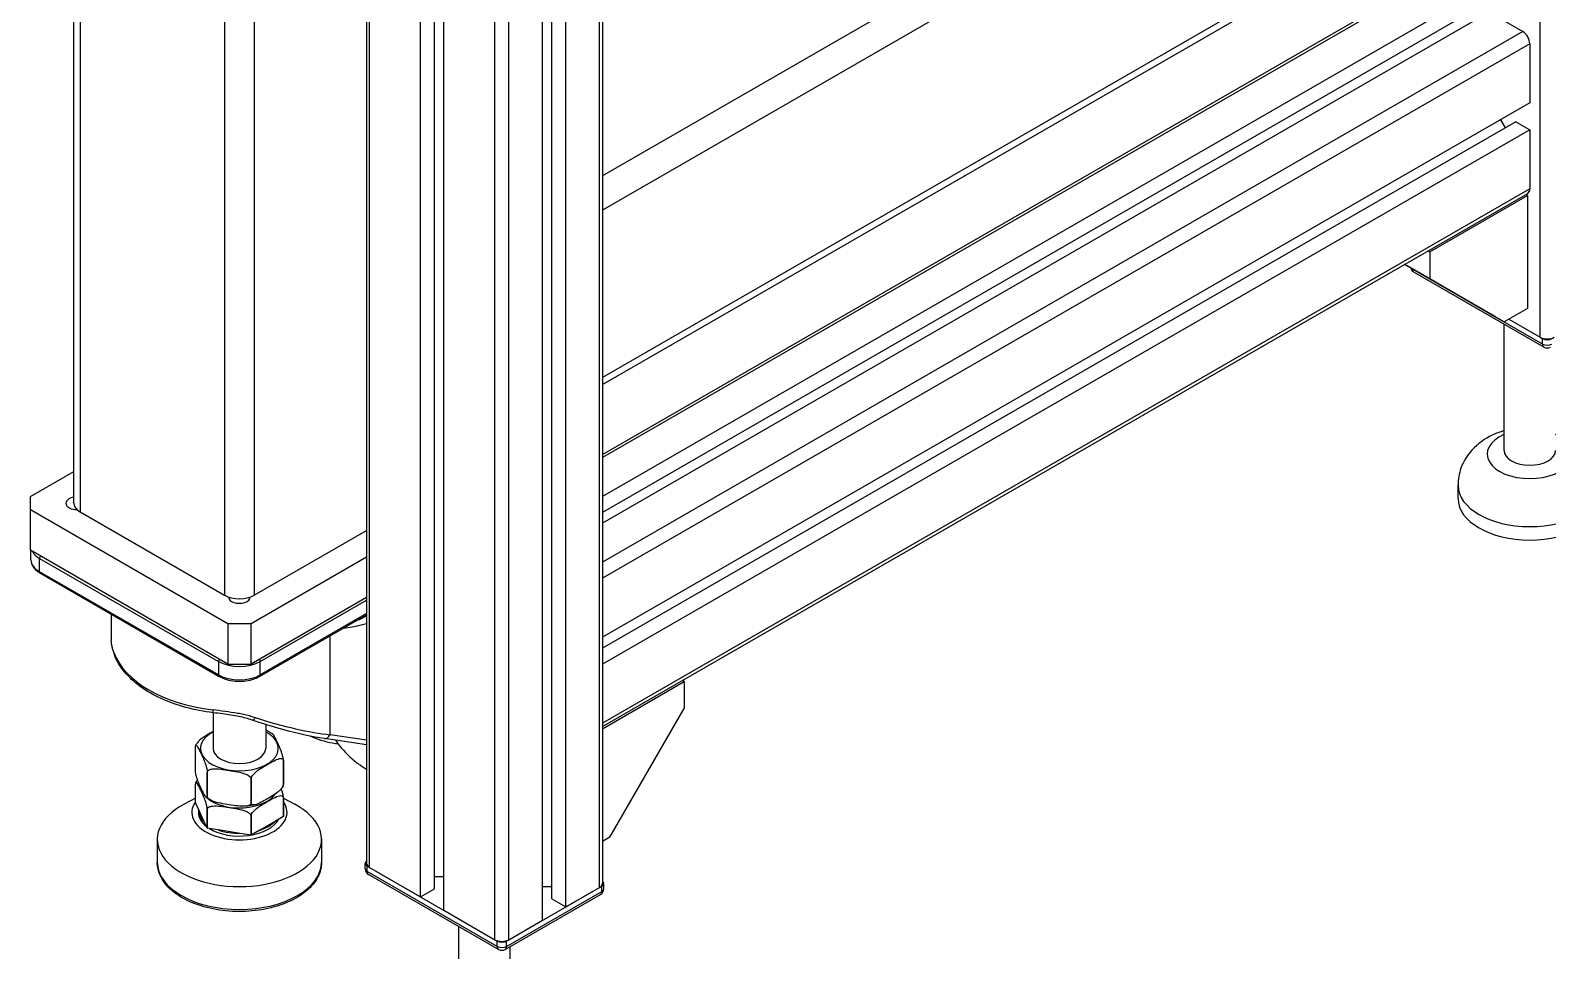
# Model space of a CAD drawing. Header units: millimetres. Extents: x 0 to 7722, y 0 to 5460.
# Drawn here: x 4873.6 to 5335.5, y 2519.4 to 2799.4 of the extents above; entities that cross this region are included whole.
import ezdxf

# ---------------------------------------------------------------- set-up
doc = ezdxf.new("R2010")
doc.units = ezdxf.units.MM
doc.header["$LTSCALE"] = 5
doc.layers.get('0').update_dxf_attribs({"linetype": 'CONTINUOUS'})

# ---------------------------------------------------------------- blocks, each defined once
blk = doc.blocks.new('RWFWFWEWEFWEFWEF')
for p, q in [((822.72, -928.26), (822.72, -534.2)), ((376.36, -978.75), (376.36, -668.19)), ((378.23, -669.27), (378.23, -981.36)), ((504.52, -1111.5), (504.52, -718.73)), ((783.66, -737.23), (537.22, -879.14)), ((537.22, -743.54), (537.22, -1094.4)), ((536.34, -1095.62), (536.34, -744.04)), ((783.66, -747.67), (537.22, -889.59)), ((521.84, -1099.08), (521.84, -752.39)), ((526.09, -1101.52), (526.09, -749.95)), ((508.76, -1111.5), (508.76, -753.41)), ((519.02, -1105.59), (519.02, -754.02)), ((488.96, -1102.54), (488.96, -771.06)), ((422.21, -775.79), (422.21, -1006.69)), ((481.89, -1098.47), (481.89, -775.14)), ((486.14, -1096.03), (486.14, -772.69)), ((431.26, -781), (431.26, -1006.69)), ((465.46, -784.6), (465.46, -1088.29)), ((466.34, -1089.51), (466.34, -784.09)), ((783.66, -798.53), (537.22, -940.44)), ((537.22, -942.61), (783.66, -800.7)), ((537.22, -963.86), (788.34, -819.25)), ((789.84, -819.4), (537.22, -964.87)), ((800.09, -825.3), (537.22, -976.68)), ((807.16, -829.37), (537.22, -984.82)), ((800.09, -830.21), (537.22, -981.58)), ((807.16, -829.37), (817.42, -835.28)), ((817.42, -835.28), (537.22, -996.63)), ((819.54, -838.95), (537.22, -1001.53)), ((819.54, -838.95), (819.54, -856.94)), ((819.54, -856.94), (537.22, -1019.51)), ((815.29, -862.67), (537.22, -1022.8)), ((810.59, -862.09), (812.02, -864.55)), ((815.29, -862.67), (819.54, -865.11)), ((819.54, -865.11), (537.22, -1027.69)), ((819.54, -865.11), (819.54, -883.1)), ((819.54, -883.1), (537.22, -1045.67)), ((537.22, -1046.69), (818.91, -884.48)), ((789.13, -902.25), (818.83, -885.14)), ((818.83, -885.14), (818.29, -884.83)), ((818.83, -885.14), (818.83, -919.48)), ((788.59, -901.94), (789.13, -902.25)), ((789.13, -902.25), (789.13, -910.42)), ((784.18, -907.67), (781.41, -906.07)), ((784.18, -907.67), (781.42, -906.07)), ((781.49, -906.02), (786.3, -908.79)), ((783.83, -907.5), (783.83, -907.47)), ((823.43, -930.3), (783.83, -907.5)), ((784.18, -907.57), (784.18, -907.67)), ((808.93, -921.92), (784.18, -907.67)), ((823.84, -931.22), (784.24, -908.42)), ((786.3, -908.79), (808.93, -921.92)), ((786.3, -908.79), (789.13, -910.42)), ((789.13, -910.42), (811.76, -923.55)), ((811.76, -923.55), (808.93, -921.92)), ((818.83, -919.48), (811.76, -923.55)), ((813.15, -922.75), (823.43, -928.67)), ((813.15, -922.75), (822.72, -928.26)), ((811.69, -962.66), (811.69, -924.22)), ((823.43, -930.3), (823.43, -928.67)), ((363.1, -976.72), (376.36, -969.08)), ((797.69, -977.35), (797.69, -973.26)), ((363.1, -980.79), (363.1, -976.72)), ((423.2, -1015.4), (363.1, -980.79)), ((363.1, -993.05), (363.1, -980.79)), ((378.23, -981.36), (422.21, -1006.69)), ((431.26, -1006.69), (465.46, -987)), ((423.2, -1027.66), (363.1, -993.05)), ((363.29, -995.92), (363.29, -993.16)), ((365.93, -995.5), (420.37, -1026.85)), ((365.93, -999.59), (365.93, -995.5)), ((465.46, -995.14), (430.27, -1015.4)), ((420.37, -1030.94), (365.93, -999.59)), ((366.14, -1000.05), (420.58, -1031.4)), ((465.46, -1007.4), (430.27, -1027.66)), ((433.1, -1026.85), (465.46, -1008.22)), ((387.74, -1012.49), (387.74, -1020.3)), ((430.27, -1015.4), (423.2, -1015.4)), ((423.2, -1015.4), (423.2, -1027.66)), ((430.27, -1027.66), (430.27, -1015.4)), ((432.89, -1031.4), (465.46, -1012.65)), ((465.46, -1012.31), (433.1, -1030.94)), ((454.32, -1049.15), (454.32, -1019.06)), ((420.37, -1026.85), (420.37, -1030.94)), ((423.2, -1027.66), (430.27, -1027.66)), ((433.1, -1030.94), (433.1, -1026.85)), ((537.22, -1047.31), (562.15, -1032.96)), ((562.15, -1032.96), (561.61, -1032.65)), ((562.15, -1032.96), (562.15, -1041.13)), ((418.74, -1042.44), (418.74, -1042.44)), ((418.74, -1042.45), (418.74, -1053.31)), ((539.52, -1080.32), (562.15, -1041.13)), ((434.74, -1046.03), (434.74, -1053.31)), ((413.36, -1060.08), (413.36, -1052.89)), ((465.46, -1052.18), (452.61, -1050.32)), ((465.46, -1050.77), (454.32, -1049.15)), ((440.11, -1057.02), (440.11, -1064.21)), ((440.12, -1064.2), (440.12, -1057.01)), ((416.94, -1060.58), (416.94, -1067.78)), ((416.95, -1067.79), (416.95, -1060.59)), ((413.36, -1069.9), (413.36, -1064.17)), ((430.31, -1062.65), (430.31, -1069.85)), ((430.33, -1069.84), (430.33, -1062.65)), ((413.36, -1068.49), (409.91, -1070.3)), ((414.24, -1071.79), (413.36, -1069.9)), ((440.11, -1068.3), (440.11, -1074.02)), ((440.12, -1074.01), (440.12, -1068.29)), ((440.12, -1068.49), (443.57, -1070.3)), ((416.05, -1075.69), (414.24, -1071.79)), ((414.24, -1071.95), (414.24, -1072.77)), ((416.94, -1077.59), (416.05, -1075.69)), ((416.94, -1071.87), (416.94, -1077.59)), ((416.95, -1077.6), (416.95, -1071.87)), ((430.31, -1073.94), (430.31, -1079.66)), ((430.33, -1079.66), (430.33, -1073.93)), ((437.7, -1075.41), (432.75, -1078.26)), ((440.11, -1074.02), (437.7, -1075.41)), ((420.25, -1078.11), (416.95, -1077.6)), ((427.01, -1079.15), (420.25, -1078.11)), ((430.31, -1079.66), (427.01, -1079.15)), ((432.75, -1078.26), (430.33, -1079.66)), ((539.52, -1080.32), (537.22, -1081.65)), ((401.74, -1080.95), (401.74, -1087.9)), ((451.74, -1080.95), (451.74, -1087.9)), ((465.04, -1089.92), (465.04, -1088.29)), ((465.63, -1089.1), (505.23, -1111.91)), ((465.63, -1090.74), (465.63, -1089.1)), ((466.34, -1089.51), (481.89, -1098.47)), ((505.23, -1113.54), (465.63, -1090.74)), ((505.64, -1114.46), (466.05, -1091.66)), ((486.14, -1092.26), (488.96, -1092.26)), ((537.63, -1096.03), (537.63, -1094.4)), ((481.89, -1098.47), (486.14, -1096.03)), ((507.64, -1114.46), (536.63, -1097.76)), ((508.06, -1111.91), (537.05, -1095.21)), ((508.06, -1113.54), (537.05, -1096.85)), ((519.02, -1095.31), (521.84, -1095.31)), ((521.84, -1099.08), (526.09, -1101.52)), ((526.09, -1101.52), (536.34, -1095.62)), ((537.05, -1096.85), (537.05, -1095.21)), ((488.96, -1102.54), (504.52, -1111.5)), ((493.49, -1145.9), (493.49, -1107.46)), ((508.76, -1111.5), (519.02, -1105.59)), ((505.23, -1113.54), (505.23, -1111.91)), ((508.06, -1113.54), (508.06, -1111.91)), ((509.19, -1145.9), (509.19, -1113.57))]:
    blk.add_line(p, q)
for centre, start, end in [((785.24, -906.69), 193.8578, 240.064), ((824.84, -929.49), 240.064, 299.936), ((467.04, -1089.92), 180, 240.064), ((535.63, -1096.03), 299.936, 0), ((506.64, -1112.73), 240.064, 299.936)]:
    blk.add_arc(centre, 2, start, end)
for centre, major_axis, ratio, start_param, end_param in [((817.42, -837.73), (-1.5, 2.6), 0.578093, 3.928925, 5.499721), ((817.42, -881.88), (1.5, -2.6), 0.578093, 0, 0.787332), ((785.24, -906.69), (2, 0), 0.575862, 3.729824, 3.926991), ((785.24, -906.69), (-1, -1.73), 0.578093, 5.495853, 6.283185), ((824.84, -927.04), (3, 0), 0.575862, 3.926991, 5.497787), ((824.84, -927.85), (2, 0), 0.575862, 3.926991, 5.497787), ((824.84, -929.49), (-1, -1.73), 0.578093, 5.495853, 6.283185), ((824.84, -929.49), (2, 0), 0.575862, 3.926991, 5.497787), ((819.54, -963.78), (12.96, 0), 0.575862, 2.221699, 7.203079), ((819.54, -962.66), (7.85, 0), 0.575862, 3.141593, 6.283185), ((819.54, -973.26), (21.85, 0), 0.575862, 3.141593, 6.283185), ((377.24, -978.75), (-3.32, 0), 0.575862, 4.981791, 7.867775), ((382.76, -978.75), (-6.4, 0), 0.575862, 0, 0.785398), ((819.54, -977.35), (21.85, 0), 0.575862, 3.141593, 6.283185), ((372.29, -995.92), (-9, 0), 0.575862, 0, 0.785398), ((372.29, -991.83), (-9, 0), 0.575862, 0.308577, 0.785398), ((366.63, -995.09), (0.499, 0.867), 0.578093, 1.568062, 2.354261), ((366.63, -999.18), (-0.499, -0.867), 0.578093, 5.495853, 6.283185), ((426.74, -1004.08), (6.4, 0), 0.575862, 3.926991, 5.497787), ((426.74, -1007.26), (3.32, 0), 0.575862, 3.1278, 6.296978), ((390.55, -1024.08), (-1.88, -0.69), 0.799547, 5.995152, 6.277398), ((426.74, -1019.63), (-39, 0), 0.575862, 0.210233, 1.360564), ((390.55, -1024.08), (-1.88, -0.69), 0.799547, 6.277398, 6.283185), ((421.08, -1026.45), (0.499, 0.867), 0.578093, 1.568062, 2.354261), ((426.74, -1023.19), (9, 0), 0.575862, 3.926991, 5.497787), ((432.4, -1026.45), (-0.499, 0.867), 0.578093, 3.928925, 4.715124), ((426.74, -1027.28), (-9, 0), 0.575862, 0.785398, 2.356194), ((421.08, -1030.53), (-0.499, -0.867), 0.578093, 5.495853, 6.283185), ((432.4, -1030.53), (0.499, -0.867), 0.578093, 0, 0.787332), ((419.02, -1040.47), (-0.24, -1.99), 0.170612, 5.336567, 6.282893), ((426.74, -1053.31), (11.85, 0), 0.575862, 2.311904, 7.112874), ((426.74, -1033.27), (-38.89, 13.98), 0.208322, 1.768364, 2.430937), ((452.9, -1048.34), (-0.29, -1.98), 0.795226, 0.000261, 1.264498), ((471.78, -1022.88), (-15.97, -27.73), 0.578093, 6.174475, 6.174537), ((426.74, -1053.31), (8, 0), 0.575862, 3.141593, 6.283185), ((426.74, -1054.95), (13.85, 0), 0.575862, 6.020584, 6.022188), ((426.74, -1054.95), (-13.85, 0), 0.575862, 0.784596, 0.7862), ((426.74, -1064.6), (-11.85, 0), 0.575862, 0.068573, 0.485255), ((426.74, -1054.95), (-13.85, 0), 0.575862, 1.831794, 1.833397), ((426.74, -1062.14), (13.85, 0), 0.575862, 6.020584, 6.022188), ((426.74, -1080.95), (25, 0), 0.575862, 2.309122, 7.115656), ((426.74, -1072.77), (14.5, 0), 0.575862, 2.746143, 6.678635), ((426.74, -1062.14), (-13.85, 0), 0.575862, 0.784596, 0.7862), ((426.74, -1064.6), (11.85, 0), 0.575862, 3.749153, 5.905306), ((426.74, -1062.14), (-13.85, 0), 0.575862, 1.831794, 1.833397), ((426.74, -1066.23), (13.85, 0), 0.575862, 6.020584, 6.022188), ((426.74, -1071.95), (-12.5, 0), 0.575862, 6.261191, 6.828779), ((426.74, -1072.77), (-12.5, 0), 0.575862, 0, 0.636535), ((426.74, -1066.23), (-13.85, 0), 0.575862, 0.784596, 0.7862), ((426.74, -1072.77), (12.5, 0), 0.575862, 3.896338, 5.993374), ((426.74, -1066.23), (-13.85, 0), 0.575862, 1.831794, 1.833397), ((426.74, -1071.95), (-12.5, 0), 0.575862, 2.0724, 2.639989), ((426.74, -1071.95), (13.85, 0), 0.575862, 6.020584, 6.022188), ((426.74, -1071.95), (-13.85, 0), 0.575862, 0.784596, 0.7862), ((426.74, -1071.95), (-12.5, 0), 0.575862, 1.025203, 1.592791), ((426.74, -1071.95), (-13.85, 0), 0.575862, 1.831794, 1.833397), ((426.74, -1087.9), (25, 0), 0.575862, 3.141593, 6.283185), ((467.04, -1088.29), (-2, 0), 0.575862, 5.627931, 7.068583), ((467.04, -1089.92), (-2, 0), 0.575862, 0, 0.785398), ((468.46, -1088.29), (-3, 0), 0.575862, 0, 0.785398), ((467.04, -1089.92), (-1, -1.73), 0.578093, 5.495853, 6.283185), ((534.22, -1094.4), (3, 0), 0.575862, 5.497787, 6.283185), ((535.63, -1094.4), (2, 0), 0.575862, 5.497787, 6.938439), ((535.63, -1096.03), (1, -1.73), 0.578093, 0, 0.787332), ((535.63, -1096.03), (2, 0), 0.575862, 5.497787, 6.283185), ((506.64, -1110.28), (3, 0), 0.575862, 3.926991, 5.497787), ((506.64, -1111.09), (2, 0), 0.575862, 3.926991, 5.497787), ((506.64, -1112.73), (-1, -1.73), 0.578093, 5.495853, 6.283185), ((506.64, -1112.73), (2, 0), 0.575862, 3.926991, 5.497787), ((506.64, -1112.73), (1, -1.73), 0.578093, 0, 0.787332)]:
    blk.add_ellipse(centre, major_axis=major_axis, ratio=ratio, start_param=start_param, end_param=end_param)
for points, knots in [([(811.69, -956.69), (810.48, -957.04), (809.29, -957.49), (805.95, -959.08), (803.81, -960.48), (800.57, -964.06), (799.36, -965.9), (798.01, -969.69), (797.69, -971.47), (797.69, -973.26)], [7.5398, 7.5398, 7.5398, 7.5398, 7.759385, 7.759385, 8.15949, 8.15949, 8.437208, 8.437208, 8.63938, 8.63938, 8.63938, 8.63938]), ([(363.29, -995.92), (363.29, -996.25), (363.34, -996.59), (363.51, -997.23), (363.65, -997.54), (363.98, -998.13), (364.18, -998.41), (364.65, -998.94), (364.91, -999.18), (365.49, -999.64), (365.8, -999.85), (366.14, -1000.05)], [2.3561945, 2.3561945, 2.3561945, 2.3561945, 2.5132741, 2.5132741, 2.6703538, 2.6703538, 2.8274334, 2.8274334, 2.984513, 2.984513, 3.1415927, 3.1415927, 3.1415927, 3.1415927]), ([(458.42, -1016.7), (460.19, -1016.49), (461.98, -1016.2), (463.82, -1015.74), (464.36, -1015.61), (464.91, -1015.46), (465.46, -1015.29)], [0.623685, 0.623685, 0.623685, 0.623685, 1.43188, 1.43188, 1.43188, 1.669923, 1.669923, 1.669923, 1.669923]), ([(465.46, -1013.02), (464.83, -1013.36), (464.2, -1013.68), (463.56, -1013.98), (463.01, -1014.23), (462.46, -1014.47), (461.9, -1014.7)], [-1.7509108, -1.7509108, -1.7509108, -1.7509108, -1.4318803, -1.4318803, -1.4318803, -1.1594877, -1.1594877, -1.1594877, -1.1594877]), ([(388.6, -1024.32), (388.2, -1023.24), (387.94, -1022.22), (387.82, -1021.35), (387.76, -1020.97), (387.74, -1020.62), (387.74, -1020.3)], [0, 0, 0, 0, 0.541886, 0.541886, 0.541886, 0.7779919, 0.7779919, 0.7779919, 0.7779919]), ([(418.77, -1042.45), (415.9, -1042.1), (413.11, -1041.56), (407.78, -1040.11), (405.25, -1039.21), (400.59, -1037.08), (398.45, -1035.85), (394.69, -1033.12), (393.05, -1031.61), (390.39, -1028.35), (389.36, -1026.6), (388.68, -1024.77)], [2.566603, 2.566603, 2.566603, 2.566603, 2.796493, 2.796493, 3.02656, 3.02656, 3.256626, 3.256626, 3.486692, 3.486692, 3.716758, 3.716758, 3.716758, 3.716758]), ([(420.58, -1031.4), (421.25, -1031.79), (422.01, -1032.1), (423.64, -1032.58), (424.51, -1032.74), (426.29, -1032.9), (427.19, -1032.9), (428.97, -1032.74), (429.84, -1032.58), (431.47, -1032.1), (432.22, -1031.79), (432.89, -1031.4)], [3.141593, 3.141593, 3.141593, 3.141593, 3.455752, 3.455752, 3.769911, 3.769911, 4.08407, 4.08407, 4.39823, 4.39823, 4.712389, 4.712389, 4.712389, 4.712389]), ([(431.52, -1043.96), (430.4, -1043.58), (429.21, -1043.27), (428, -1043.01), (427.39, -1042.88), (426.78, -1042.76), (426.16, -1042.65), (423.67, -1042.21), (421.08, -1041.9), (418.6, -1041.59)], [2.171863, 2.171863, 2.171863, 2.171863, 2.53065, 2.53065, 2.53065, 2.711279, 2.711279, 2.711279, 3.433794, 3.433794, 3.433794, 3.433794]), ([(430.61, -1044.71), (429.36, -1044.25), (427.99, -1043.9), (425, -1043.29), (423.35, -1043.04), (420.73, -1042.69), (419.75, -1042.57), (418.77, -1042.45)], [0, 0, 0, 0, 0.432865, 0.432865, 0.926624, 0.926624, 1.225874, 1.225874, 1.225874, 1.225874]), ([(418.74, -1048.15), (418.57, -1048.25), (418.41, -1048.34), (418.25, -1048.43), (417.66, -1048.77), (417.01, -1049.14), (415.73, -1049.96), (415.09, -1050.4), (414.28, -1051.17), (413.99, -1051.49), (413.71, -1051.91), (413.63, -1052.04), (413.56, -1052.17)], [-0.0670394, -0.0670394, -0.0670394, -0.0670394, 0, 0, 0, 0.2507141, 0.2507141, 0.5014282, 0.5014282, 0.6132889, 0.6132889, 0.6538448, 0.6538448, 0.6538448, 0.6538448]), ([(431.52, -1043.96), (431.45, -1044.07), (431.38, -1044.18), (431.31, -1044.27), (431.24, -1044.36), (431.17, -1044.44), (431.11, -1044.5), (431.03, -1044.58), (430.95, -1044.64), (430.87, -1044.68), (430.84, -1044.69), (430.8, -1044.71), (430.77, -1044.71), (430.71, -1044.73), (430.66, -1044.72), (430.61, -1044.71)], [-0.0006761, -0.0006761, -0.0006761, -0.0006761, 0.044157, 0.044157, 0.044157, 0.0883096, 0.0883096, 0.0883096, 0.141258, 0.141258, 0.141258, 0.1664487, 0.1664487, 0.1664487, 0.2102753, 0.2102753, 0.2102753, 0.2102753]), ([(452.62, -1050.32), (449.02, -1049.8), (444.69, -1048.86), (437, -1046.75), (433.86, -1045.79), (430.62, -1044.71)], [0, 0, 0, 0, 1.762668, 1.762668, 2.852427, 2.852427, 2.852427, 2.852427]), ([(435.16, -1047.89), (435.08, -1047.85), (435, -1047.82), (434.87, -1047.76), (434.8, -1047.73), (434.74, -1047.71)], [-0.5252246, -0.5252246, -0.5252246, -0.5252246, -0.50142817, -0.50142817, -0.48073305, -0.48073305, -0.48073305, -0.48073305]), ([(435.16, -1047.89), (435.27, -1047.94), (435.39, -1048), (435.62, -1048.12), (435.74, -1048.18), (435.97, -1048.3), (436.08, -1048.37), (436.3, -1048.5), (436.41, -1048.56), (436.62, -1048.7), (436.73, -1048.77), (436.84, -1048.84)], [6.1892227, 6.1892227, 6.1892227, 6.1892227, 6.2230186, 6.2230186, 6.2568145, 6.2568145, 6.2906104, 6.2906104, 6.3244064, 6.3244064, 6.3582023, 6.3582023, 6.3582023, 6.3582023]), ([(413.36, -1052.89), (413.36, -1052.76), (413.37, -1052.63), (413.42, -1052.45), (413.47, -1052.39), (413.59, -1052.35), (413.69, -1052.43), (413.99, -1052.77), (414.22, -1053.19), (414.69, -1054.13), (414.93, -1054.64), (415.15, -1055.11), (415.36, -1055.57), (415.6, -1056.08), (416.07, -1057.17), (416.3, -1057.74), (416.6, -1058.68), (416.71, -1059.06), (416.83, -1059.62), (416.88, -1059.88), (416.92, -1060.27), (416.94, -1060.45), (416.94, -1060.58)], [-0.729639, -0.729639, -0.729639, -0.729639, -0.680403, -0.680403, -0.613289, -0.613289, -0.501428, -0.501428, -0.250714, -0.250714, 0, 0, 0, 0.250714, 0.250714, 0.501428, 0.501428, 0.613289, 0.613289, 0.680403, 0.680403, 0.729639, 0.729639, 0.729639, 0.729639]), ([(413.42, -1052.48), (413.43, -1052.46), (413.43, -1052.44), (413.45, -1052.39), (413.46, -1052.37), (413.48, -1052.33), (413.49, -1052.31), (413.51, -1052.27), (413.52, -1052.25), (413.54, -1052.21), (413.55, -1052.19), (413.56, -1052.17)], [4.17386124, 4.17386124, 4.17386124, 4.17386124, 4.18056873, 4.18056873, 4.18727623, 4.18727623, 4.19398372, 4.19398372, 4.20069122, 4.20069122, 4.20739872, 4.20739872, 4.20739872, 4.20739872]), ([(440.12, -1057.01), (440.12, -1056.87), (440.11, -1056.69), (440.06, -1056.31), (440.01, -1056.04), (439.89, -1055.48), (439.78, -1055.11), (439.49, -1054.16), (439.25, -1053.59), (438.78, -1052.5), (438.55, -1051.99), (438.33, -1051.53), (438.11, -1051.06), (437.88, -1050.55), (437.41, -1049.62), (437.17, -1049.19), (436.92, -1048.91), (436.88, -1048.87), (436.84, -1048.84)], [-0.729639, -0.729639, -0.729639, -0.729639, -0.680403, -0.680403, -0.613289, -0.613289, -0.501428, -0.501428, -0.250714, -0.250714, 0, 0, 0, 0.250714, 0.250714, 0.501428, 0.501428, 0.553071, 0.553071, 0.553071, 0.553071]), ([(448.31, -1049.56), (448.51, -1049.65), (448.71, -1049.73), (451.24, -1050.79), (453.65, -1051.45), (456.25, -1051.84), (456.51, -1051.88), (456.76, -1051.91)], [3.9903429, 3.9903429, 3.9903429, 3.9903429, 4.0027608, 4.0027608, 4.1504333, 4.1504333, 4.1667957, 4.1667957, 4.1667957, 4.1667957]), ([(455.96, -1050.8), (456.36, -1051.38), (456.79, -1051.96), (458.72, -1054.36), (460.5, -1056.12), (463.45, -1058.37), (464.44, -1059.03), (465.46, -1059.63)], [3.661945, 3.661945, 3.661945, 3.661945, 3.7074157, 3.7074157, 3.8550883, 3.8550883, 3.9235416, 3.9235416, 3.9235416, 3.9235416]), ([(430.33, -1062.65), (430.33, -1062.52), (430.37, -1062.34), (430.5, -1061.99), (430.63, -1061.75), (430.96, -1061.26), (431.25, -1060.94), (432.06, -1060.17), (432.7, -1059.73), (433.98, -1058.92), (434.63, -1058.54), (435.22, -1058.2), (435.82, -1057.86), (436.46, -1057.49), (437.75, -1056.82), (438.39, -1056.53), (439.2, -1056.37), (439.49, -1056.35), (439.82, -1056.46), (439.95, -1056.54), (440.08, -1056.75), (440.11, -1056.88), (440.11, -1057.02)], [-0.729639, -0.729639, -0.729639, -0.729639, -0.680403, -0.680403, -0.613289, -0.613289, -0.501428, -0.501428, -0.250714, -0.250714, 0, 0, 0, 0.250714, 0.250714, 0.501428, 0.501428, 0.613289, 0.613289, 0.680403, 0.680403, 0.729639, 0.729639, 0.729639, 0.729639]), ([(416.94, -1067.78), (416.94, -1067.91), (416.92, -1068.04), (416.88, -1068.22), (416.83, -1068.28), (416.71, -1068.31), (416.6, -1068.24), (416.3, -1067.9), (416.07, -1067.48), (415.6, -1066.54), (415.36, -1066.03), (414.93, -1065.1), (414.69, -1064.59), (414.22, -1063.5), (413.99, -1062.93), (413.69, -1061.98), (413.59, -1061.61), (413.47, -1061.05), (413.42, -1060.78), (413.37, -1060.4), (413.36, -1060.22), (413.36, -1060.08)], [0.729639, 0.729639, 0.729639, 0.729639, 0.778875, 0.778875, 0.845989, 0.845989, 0.95785, 0.95785, 1.208564, 1.208564, 1.459278, 1.459278, 1.709992, 1.709992, 1.960706, 1.960706, 2.072567, 2.072567, 2.13968, 2.13968, 2.188917, 2.188917, 2.188917, 2.188917]), ([(416.95, -1060.59), (416.95, -1060.46), (417, -1060.31), (417.18, -1060.06), (417.35, -1059.92), (417.81, -1059.7), (418.2, -1059.61), (419.31, -1059.47), (420.18, -1059.53), (421.94, -1059.73), (422.83, -1059.87), (423.63, -1059.99), (424.44, -1060.12), (425.33, -1060.25), (427.08, -1060.6), (427.95, -1060.81), (429.06, -1061.28), (429.46, -1061.49), (429.91, -1061.86), (430.09, -1062.05), (430.26, -1062.36), (430.31, -1062.52), (430.31, -1062.65)], [-0.729639, -0.729639, -0.729639, -0.729639, -0.680403, -0.680403, -0.613289, -0.613289, -0.501428, -0.501428, -0.250714, -0.250714, 0, 0, 0, 0.250714, 0.250714, 0.501428, 0.501428, 0.613289, 0.613289, 0.680403, 0.680403, 0.729639, 0.729639, 0.729639, 0.729639]), ([(416.94, -1071.87), (416.94, -1071.73), (416.92, -1071.55), (416.88, -1071.17), (416.83, -1070.9), (416.71, -1070.34), (416.6, -1069.97), (416.3, -1069.02), (416.07, -1068.45), (415.6, -1067.36), (415.36, -1066.85), (415.15, -1066.39), (414.93, -1065.92), (414.69, -1065.41), (414.22, -1064.47), (413.99, -1064.05), (413.69, -1063.71), (413.59, -1063.64), (413.47, -1063.67), (413.42, -1063.73), (413.37, -1063.91), (413.36, -1064.04), (413.36, -1064.17)], [2.188917, 2.188917, 2.188917, 2.188917, 2.238153, 2.238153, 2.305267, 2.305267, 2.417127, 2.417127, 2.667841, 2.667841, 2.918556, 2.918556, 2.918556, 3.16927, 3.16927, 3.419984, 3.419984, 3.531845, 3.531845, 3.598958, 3.598958, 3.648194, 3.648194, 3.648194, 3.648194]), ([(413.42, -1063.76), (413.43, -1063.74), (413.43, -1063.72), (413.45, -1063.68), (413.46, -1063.66), (413.48, -1063.61), (413.49, -1063.59), (413.51, -1063.55), (413.52, -1063.53), (413.54, -1063.49), (413.55, -1063.47), (413.56, -1063.45)], [4.17386124, 4.17386124, 4.17386124, 4.17386124, 4.18056873, 4.18056873, 4.18727623, 4.18727623, 4.19398372, 4.19398372, 4.20069122, 4.20069122, 4.20739872, 4.20739872, 4.20739872, 4.20739872]), ([(413.56, -1063.45), (413.63, -1063.32), (413.71, -1063.19), (413.84, -1062.99), (413.9, -1062.91), (413.97, -1062.82)], [2.26471073, 2.26471073, 2.26471073, 2.26471073, 2.30526663, 2.30526663, 2.33602643, 2.33602643, 2.33602643, 2.33602643]), ([(440.11, -1064.21), (440.11, -1064.35), (440.08, -1064.52), (439.95, -1064.88), (439.82, -1065.11), (439.49, -1065.6), (439.2, -1065.92), (438.39, -1066.69), (437.75, -1067.13), (436.46, -1067.95), (435.82, -1068.32), (434.63, -1069), (433.98, -1069.37), (432.7, -1070.04), (432.06, -1070.33), (431.25, -1070.5), (430.96, -1070.51), (430.63, -1070.41), (430.5, -1070.32), (430.37, -1070.11), (430.33, -1069.98), (430.33, -1069.84)], [0.729639, 0.729639, 0.729639, 0.729639, 0.778875, 0.778875, 0.845989, 0.845989, 0.95785, 0.95785, 1.208564, 1.208564, 1.459278, 1.459278, 1.709992, 1.709992, 1.960706, 1.960706, 2.072567, 2.072567, 2.13968, 2.13968, 2.188917, 2.188917, 2.188917, 2.188917]), ([(440.12, -1068.29), (440.12, -1068.15), (440.11, -1067.97), (440.06, -1067.59), (440.01, -1067.33), (439.89, -1066.77), (439.78, -1066.39), (439.63, -1065.91), (439.57, -1065.73), (439.51, -1065.55)], [-0.7296389, -0.7296389, -0.7296389, -0.7296389, -0.6804027, -0.6804027, -0.6132889, -0.6132889, -0.5014282, -0.5014282, -0.4289798, -0.4289798, -0.4289798, -0.4289798]), ([(440.06, -1064.61), (440.05, -1064.63), (440.04, -1064.65), (440.02, -1064.7), (440.01, -1064.72), (440, -1064.76), (439.99, -1064.78), (439.97, -1064.82), (439.96, -1064.84), (439.94, -1064.88), (439.93, -1064.91), (439.91, -1064.93)], [1.03226858, 1.03226858, 1.03226858, 1.03226858, 1.03897608, 1.03897608, 1.04568358, 1.04568358, 1.05239107, 1.05239107, 1.05909857, 1.05909857, 1.06580606, 1.06580606, 1.06580606, 1.06580606]), ([(440.06, -1064.61), (440.07, -1064.59), (440.08, -1064.57), (440.11, -1064.46), (440.12, -1064.33), (440.12, -1064.2)], [2.12198194, 2.12198194, 2.12198194, 2.12198194, 2.13968047, 2.13968047, 2.18891668, 2.18891668, 2.18891668, 2.18891668]), ([(418.32, -1069.2), (418.2, -1069.15), (418.09, -1069.09), (417.85, -1068.97), (417.74, -1068.91), (417.51, -1068.79), (417.4, -1068.72), (417.18, -1068.59), (417.07, -1068.53), (416.85, -1068.39), (416.75, -1068.32), (416.64, -1068.25)], [3.0476301, 3.0476301, 3.0476301, 3.0476301, 3.081426, 3.081426, 3.1152219, 3.1152219, 3.1490178, 3.1490178, 3.1828137, 3.1828137, 3.2166096, 3.2166096, 3.2166096, 3.2166096]), ([(430.31, -1069.85), (430.31, -1069.98), (430.26, -1070.13), (430.09, -1070.38), (429.91, -1070.52), (429.46, -1070.75), (429.06, -1070.83), (427.95, -1070.97), (427.08, -1070.91), (425.33, -1070.71), (424.44, -1070.57), (422.83, -1070.32), (421.94, -1070.19), (420.18, -1069.84), (419.31, -1069.64), (418.2, -1069.16), (417.81, -1068.95), (417.35, -1068.58), (417.18, -1068.39), (417, -1068.08), (416.95, -1067.92), (416.95, -1067.79)], [0.729639, 0.729639, 0.729639, 0.729639, 0.778875, 0.778875, 0.845989, 0.845989, 0.95785, 0.95785, 1.208564, 1.208564, 1.459278, 1.459278, 1.709992, 1.709992, 1.960706, 1.960706, 2.072567, 2.072567, 2.13968, 2.13968, 2.188917, 2.188917, 2.188917, 2.188917]), ([(416.95, -1071.87), (416.95, -1071.74), (417, -1071.59), (417.18, -1071.34), (417.35, -1071.21), (417.81, -1070.98), (418.2, -1070.89), (419.31, -1070.76), (420.18, -1070.81), (421.94, -1071.01), (422.83, -1071.15), (423.63, -1071.27), (424.44, -1071.4), (425.33, -1071.54), (427.08, -1071.88), (427.95, -1072.09), (429.06, -1072.56), (429.46, -1072.77), (429.91, -1073.14), (430.09, -1073.33), (430.26, -1073.64), (430.31, -1073.8), (430.31, -1073.94)], [-0.729639, -0.729639, -0.729639, -0.729639, -0.680403, -0.680403, -0.613289, -0.613289, -0.501428, -0.501428, -0.250714, -0.250714, 0, 0, 0, 0.250714, 0.250714, 0.501428, 0.501428, 0.613289, 0.613289, 0.680403, 0.680403, 0.729639, 0.729639, 0.729639, 0.729639]), ([(431.58, -1070.43), (431.38, -1070.48), (431.18, -1070.52), (430.77, -1070.6), (430.57, -1070.64), (430.16, -1070.7), (429.95, -1070.74), (429.53, -1070.79), (429.33, -1070.82), (428.91, -1070.86), (428.7, -1070.88), (428.48, -1070.9)], [1.9762263, 1.9762263, 1.9762263, 1.9762263, 2.0253006, 2.0253006, 2.0743748, 2.0743748, 2.1234491, 2.1234491, 2.1725233, 2.1725233, 2.2215975, 2.2215975, 2.2215975, 2.2215975]), ([(430.33, -1073.93), (430.33, -1073.8), (430.37, -1073.62), (430.5, -1073.27), (430.63, -1073.03), (430.96, -1072.54), (431.25, -1072.23), (432.06, -1071.45), (432.7, -1071.01), (433.98, -1070.2), (434.63, -1069.83), (435.22, -1069.49), (435.82, -1069.15), (436.46, -1068.77), (437.75, -1068.1), (438.39, -1067.81), (439.2, -1067.65), (439.49, -1067.63), (439.82, -1067.74), (439.95, -1067.82), (440.08, -1068.03), (440.11, -1068.17), (440.11, -1068.3)], [-0.729639, -0.729639, -0.729639, -0.729639, -0.680403, -0.680403, -0.613289, -0.613289, -0.501428, -0.501428, -0.250714, -0.250714, 0, 0, 0, 0.250714, 0.250714, 0.501428, 0.501428, 0.613289, 0.613289, 0.680403, 0.680403, 0.729639, 0.729639, 0.729639, 0.729639]), ([(451.74, -1087.9), (451.74, -1089.44), (451.35, -1090.97), (449.84, -1093.93), (448.68, -1095.33), (445.66, -1097.92), (443.76, -1099.08), (439.44, -1100.98), (437.01, -1101.71), (431.92, -1102.69), (429.25, -1102.94), (423.92, -1102.92), (421.26, -1102.66), (416.21, -1101.64), (413.81, -1100.9), (409.51, -1098.96), (407.61, -1097.78), (404.53, -1095.06), (403.35, -1093.53), (402.04, -1090.6), (401.74, -1089.25), (401.74, -1087.9)], [0.785398, 0.785398, 0.785398, 0.785398, 1.071909, 1.071909, 1.377075, 1.377075, 1.703984, 1.703984, 2.034142, 2.034142, 2.362619, 2.362619, 2.690338, 2.690338, 3.01887, 3.01887, 3.349062, 3.349062, 3.675481, 3.675481, 3.926991, 3.926991, 3.926991, 3.926991])]:
    blk.add_open_spline(points, degree=3, knots=knots)
for points in [[(387.74, -1020.3), (387.74, -1020.3), (387.74, -1020.3), (387.74, -1020.3)], [(387.74, -1020.3), (387.74, -1020.3), (387.74, -1020.3), (387.74, -1020.3)], [(388.68, -1024.76), (388.07, -1023.12), (387.74, -1021.59), (387.74, -1020.3)]]:
    blk.add_open_spline(points, degree=3)

msp = doc.modelspace()

# ---------------------------------------------------------------- block references
msp.add_blockref('RWFWFWEWEFWEFWEF', (4510.5, 3634.26))

doc.saveas('drawing.dxf')
